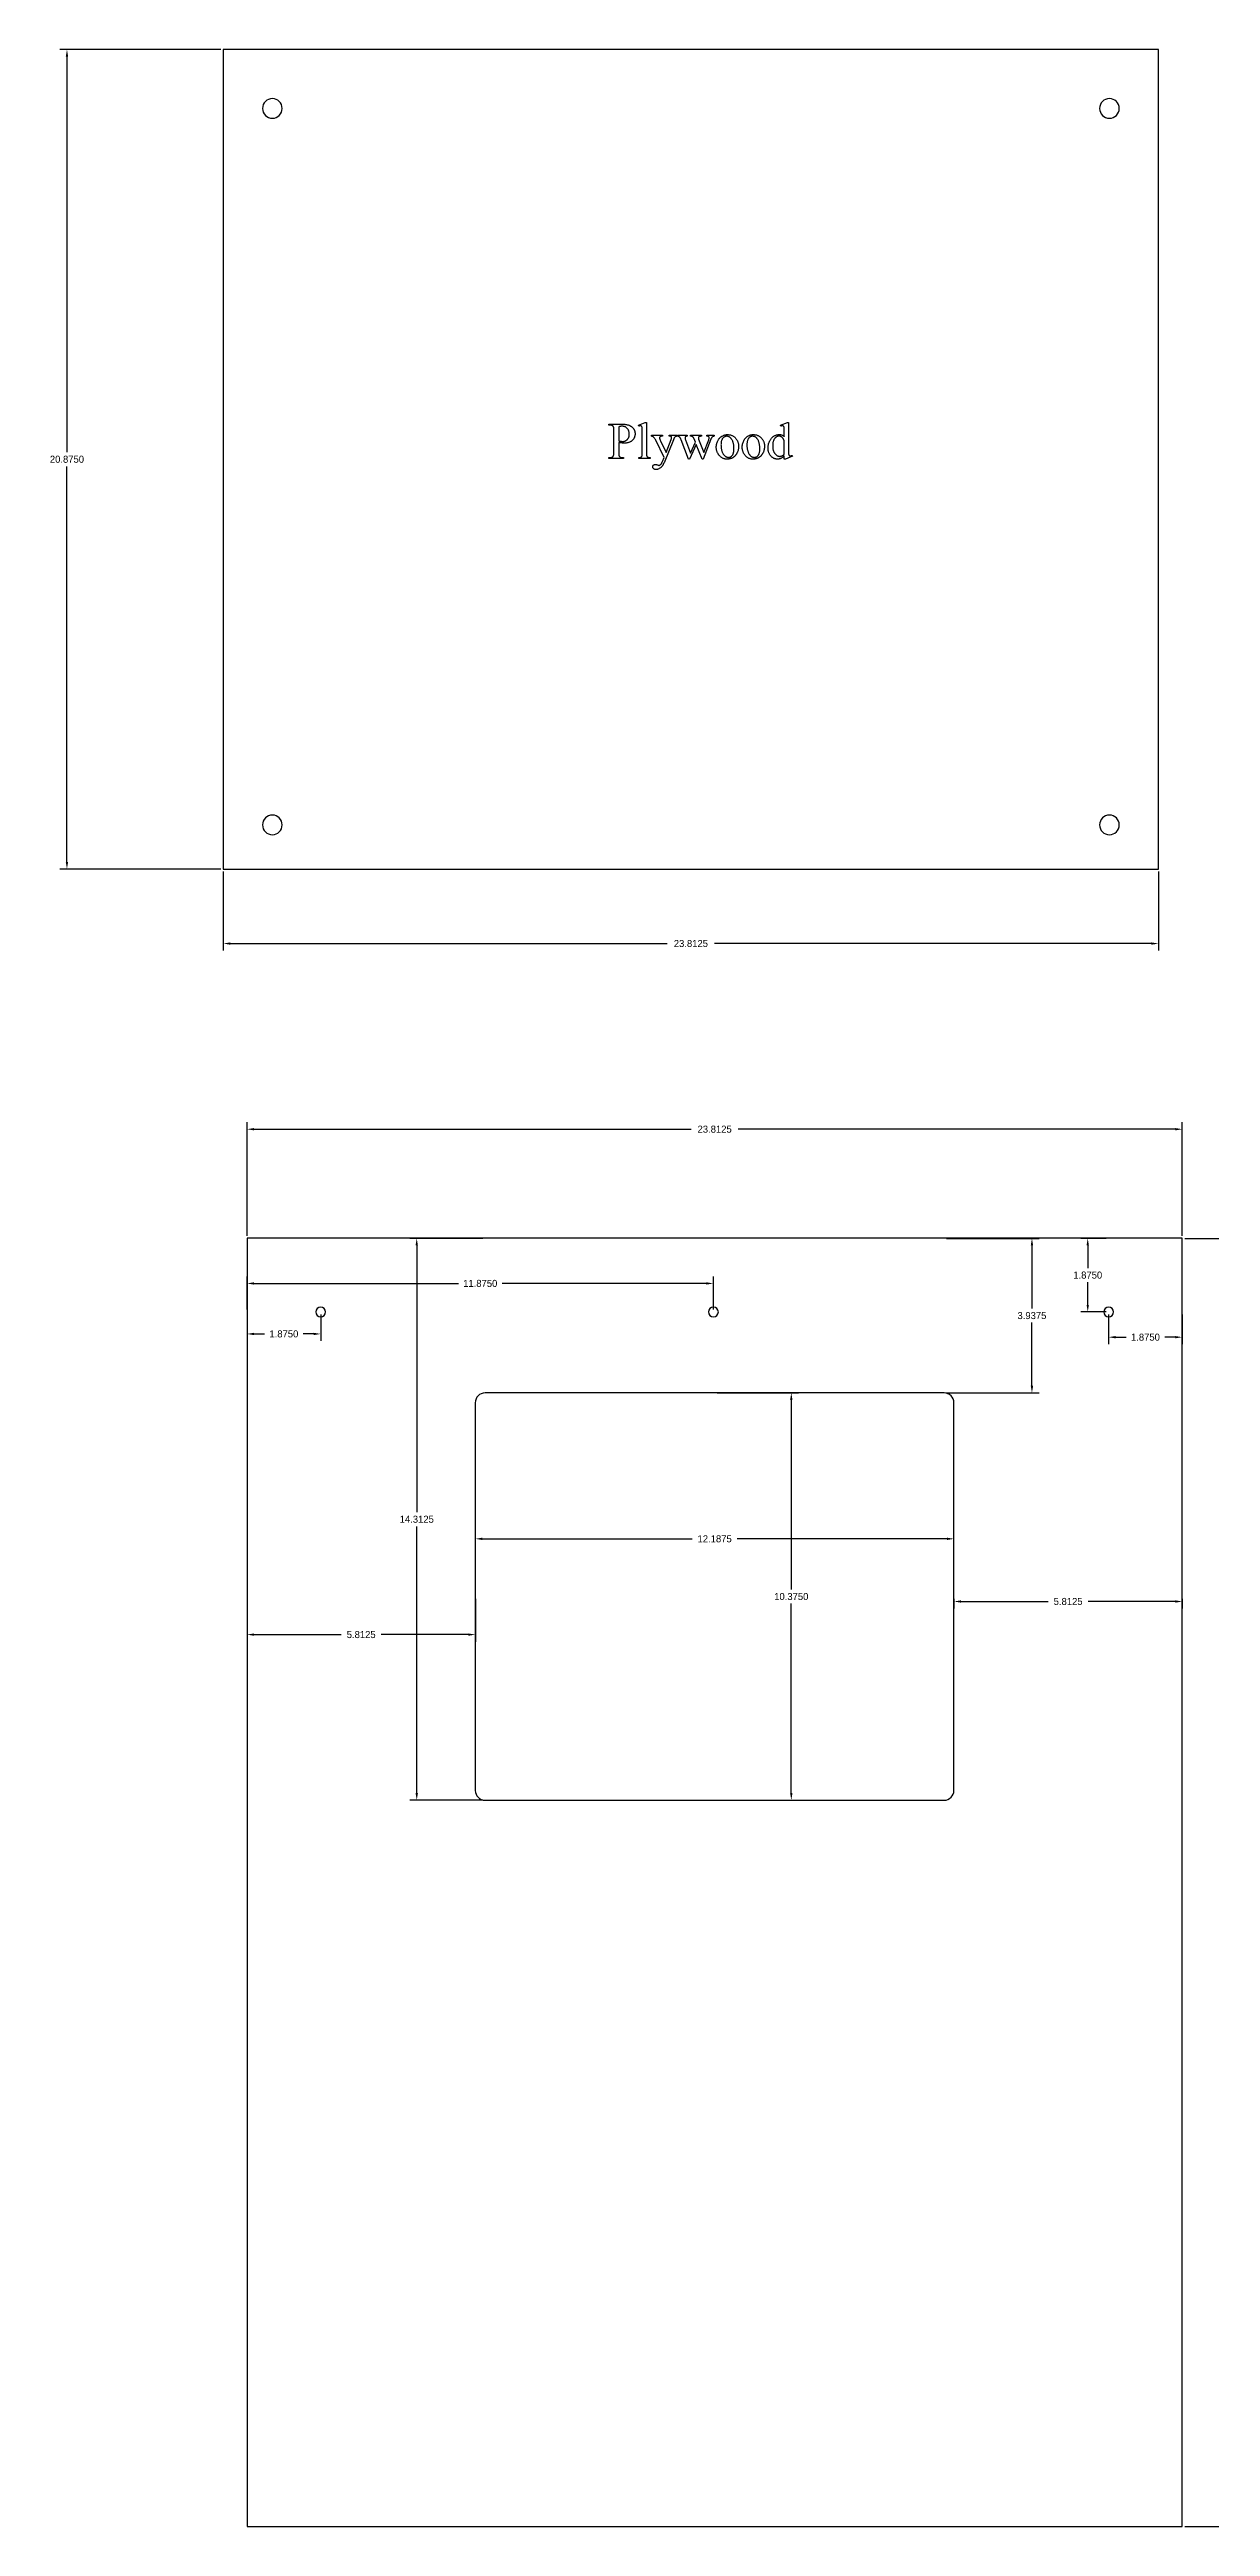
# Model space of a CAD drawing. Extents: x -4 to 200, y -54 to 66.
# Drawn here: x -4.5 to 25.1, y -51 to 12.1 of the extents above; entities that cross this region are included whole.
import ezdxf

# ---------------------------------------------------------------- set-up
doc = ezdxf.new("R2010")
doc.units = 0
doc.header["$MEASUREMENT"] = 0
doc.layers.get('Defpoints').update_dxf_attribs({"linetype": 'CONTINUOUS'})
doc.layers.add('Dimentions', color=7, linetype='CONTINUOUS')
doc.layers.add('LAYER_1', color=3, linetype='CONTINUOUS')
doc.dimstyles.get("Standard").update_dxf_attribs({"dimtxt": 0.18, "dimasz": 0.18, "dimexe": 0.18, "dimexo": 0.0625, "dimgap": 0.09, "dimtad": 0, "dimtih": 1, "dimtoh": 1, "dimdec": 4, "dimzin": 0, "dimdsep": 46, "dimtxsty": 'STANDARD', "dimcen": 0.09, "dimadec": 0, "dimazin": 0, "dimtfac": 1, "dimtdec": 4, "dimtofl": 0, "dimtmove": 0, "dimatfit": 3, "dimfxl": 1, "dimtolj": 1, "dimtzin": 0, "dimarcsym": 0})

# ---------------------------------------------------------------- blocks, each defined once
blk = doc.blocks.new('*D21')
at = {"layer": 'Defpoints', "color": 0}
for p in [(24.359, -15.436), (0.546, -18.216), (24.359, -18.216)]:
    blk.add_point(p, dxfattribs=at)
at = {"layer": 'Dimentions', "color": 0, "lineweight": -2}
for p, q in [((0.546, -18.153), (0.546, -15.256)), ((0.726, -15.436), (11.852, -15.436)), ((24.179, -15.436), (13.052, -15.436)), ((24.359, -18.153), (24.359, -15.256))]:
    blk.add_line(p, q, dxfattribs=at)
at = {"layer": 'Dimentions', "color": 0}
for points in [[(0.726, -15.406), (0.726, -15.466), (0.546, -15.436)], [(24.179, -15.466), (24.179, -15.406), (24.359, -15.436)]]:
    blk.add_solid(points, dxfattribs=at)
at = {"layer": 'Dimentions', "color": 0, "insert": (12.452, -15.436), "char_height": 0.18, "attachment_point": 5}
blk.add_mtext('\\A1;23.8125', dxfattribs=at)
blk = doc.blocks.new('*D22')
at = {"layer": 'Defpoints', "color": 0}
for p in [(24.359, -18.216), (24.359, -51.028), (29.155, -51.028)]:
    blk.add_point(p, dxfattribs=at)
at = {"layer": 'Dimentions', "color": 0, "lineweight": -2}
for p, q in [((24.421, -18.216), (29.335, -18.216)), ((29.155, -18.396), (29.155, -34.442)), ((29.155, -50.848), (29.155, -34.802)), ((24.421, -51.028), (29.335, -51.028))]:
    blk.add_line(p, q, dxfattribs=at)
at = {"layer": 'Dimentions', "color": 0}
for points in [[(29.185, -18.396), (29.125, -18.396), (29.155, -18.216)], [(29.125, -50.848), (29.185, -50.848), (29.155, -51.028)]]:
    blk.add_solid(points, dxfattribs=at)
at = {"layer": 'Dimentions', "color": 0, "insert": (29.155, -34.622), "char_height": 0.18, "attachment_point": 5}
blk.add_mtext('\\A1;32.8125', dxfattribs=at)
blk = doc.blocks.new('*D28')
at = {"layer": 'Defpoints', "color": 0}
for p in [(18.546, -27.341), (24.359, -27.341), (24.359, -27.467)]:
    blk.add_point(p, dxfattribs=at)
at = {"layer": 'Dimentions', "color": 0, "lineweight": -2}
for p, q in [((18.546, -27.403), (18.546, -27.647)), ((18.726, -27.467), (20.942, -27.467)), ((24.179, -27.467), (21.962, -27.467)), ((24.359, -27.403), (24.359, -27.647))]:
    blk.add_line(p, q, dxfattribs=at)
at = {"layer": 'Dimentions', "color": 0}
for points in [[(18.726, -27.437), (18.726, -27.497), (18.546, -27.467)], [(24.179, -27.497), (24.179, -27.437), (24.359, -27.467)]]:
    blk.add_solid(points, dxfattribs=at)
at = {"layer": 'Dimentions', "color": 0, "insert": (21.452, -27.467), "char_height": 0.18, "attachment_point": 5}
blk.add_mtext('\\A1;5.8125', dxfattribs=at)
blk = doc.blocks.new('*D29')
at = {"layer": 'Defpoints', "color": 0}
for p in [(0.546, -27.341), (6.359, -27.341), (0.546, -28.31)]:
    blk.add_point(p, dxfattribs=at)
at = {"layer": 'Dimentions', "color": 0, "lineweight": -2}
for p, q in [((0.546, -27.403), (0.546, -28.49)), ((6.359, -27.403), (6.359, -28.49)), ((0.726, -28.31), (2.942, -28.31)), ((6.179, -28.31), (3.962, -28.31))]:
    blk.add_line(p, q, dxfattribs=at)
at = {"layer": 'Dimentions', "color": 0}
for points in [[(0.726, -28.28), (0.726, -28.34), (0.546, -28.31)], [(6.179, -28.34), (6.179, -28.28), (6.359, -28.31)]]:
    blk.add_solid(points, dxfattribs=at)
at = {"layer": 'Dimentions', "color": 0, "insert": (3.452, -28.31), "char_height": 0.18, "attachment_point": 5}
blk.add_mtext('\\A1;5.8125', dxfattribs=at)
blk = doc.blocks.new('*D31')
at = {"layer": 'Defpoints', "color": 0}
for p in [(18.296, -18.216), (20.531, -18.216), (18.296, -22.153)]:
    blk.add_point(p, dxfattribs=at)
at = {"layer": 'Dimentions', "color": 0, "lineweight": -2}
for p, q in [((18.359, -18.216), (20.711, -18.216)), ((20.531, -18.396), (20.531, -20.004)), ((20.531, -21.973), (20.531, -20.364)), ((18.359, -22.153), (20.711, -22.153))]:
    blk.add_line(p, q, dxfattribs=at)
at = {"layer": 'Dimentions', "color": 0}
for points in [[(20.561, -18.396), (20.501, -18.396), (20.531, -18.216)], [(20.501, -21.973), (20.561, -21.973), (20.531, -22.153)]]:
    blk.add_solid(points, dxfattribs=at)
at = {"layer": 'Dimentions', "color": 0, "insert": (20.531, -20.184), "char_height": 0.18, "attachment_point": 5}
blk.add_mtext('\\A1;3.9375', dxfattribs=at)
blk = doc.blocks.new('*D32')
at = {"layer": 'Defpoints', "color": 0}
for p in [(4.867, -18.216), (6.609, -18.216), (6.609, -32.528)]:
    blk.add_point(p, dxfattribs=at)
at = {"layer": 'Dimentions', "color": 0, "lineweight": -2}
for p, q in [((6.546, -18.216), (4.687, -18.216)), ((4.867, -18.396), (4.867, -25.192)), ((4.867, -32.348), (4.867, -25.552)), ((6.546, -32.528), (4.687, -32.528))]:
    blk.add_line(p, q, dxfattribs=at)
at = {"layer": 'Dimentions', "color": 0}
for points in [[(4.897, -18.396), (4.837, -18.396), (4.867, -18.216)], [(4.837, -32.348), (4.897, -32.348), (4.867, -32.528)]]:
    blk.add_solid(points, dxfattribs=at)
at = {"layer": 'Dimentions', "color": 0, "insert": (4.867, -25.372), "char_height": 0.18, "attachment_point": 5}
blk.add_mtext('\\A1;14.3125', dxfattribs=at)
blk = doc.blocks.new('*D33')
at = {"layer": 'Defpoints', "color": 0}
for p in [(18.546, -25.871), (6.359, -27.403), (18.546, -27.403)]:
    blk.add_point(p, dxfattribs=at)
at = {"layer": 'Dimentions', "color": 0, "lineweight": -2}
for p, q in [((6.359, -27.341), (6.359, -25.691)), ((18.546, -27.341), (18.546, -25.691)), ((6.539, -25.871), (11.882, -25.871)), ((18.366, -25.871), (13.022, -25.871))]:
    blk.add_line(p, q, dxfattribs=at)
at = {"layer": 'Dimentions', "color": 0}
for points in [[(6.539, -25.841), (6.539, -25.901), (6.359, -25.871)], [(18.366, -25.901), (18.366, -25.841), (18.546, -25.871)]]:
    blk.add_solid(points, dxfattribs=at)
at = {"layer": 'Dimentions', "color": 0, "insert": (12.452, -25.871), "char_height": 0.18, "attachment_point": 5}
blk.add_mtext('\\A1;12.1875', dxfattribs=at)
blk = doc.blocks.new('*D34')
at = {"layer": 'Defpoints', "color": 0}
for p in [(12.452, -22.153), (14.404, -22.153), (12.452, -32.528)]:
    blk.add_point(p, dxfattribs=at)
at = {"layer": 'Dimentions', "color": 0, "lineweight": -2}
for p, q in [((12.515, -22.153), (14.584, -22.153)), ((14.404, -22.333), (14.404, -27.161)), ((14.404, -32.348), (14.404, -27.521)), ((12.515, -32.528), (14.584, -32.528))]:
    blk.add_line(p, q, dxfattribs=at)
at = {"layer": 'Dimentions', "color": 0}
for points in [[(14.434, -22.333), (14.374, -22.333), (14.404, -22.153)], [(14.374, -32.348), (14.434, -32.348), (14.404, -32.528)]]:
    blk.add_solid(points, dxfattribs=at)
at = {"layer": 'Dimentions', "color": 0, "insert": (14.404, -27.341), "char_height": 0.18, "attachment_point": 5}
blk.add_mtext('\\A1;10.3750', dxfattribs=at)
blk = doc.blocks.new('*D35')
at = {"layer": 'Defpoints', "color": 0}
for p in [(0.546, -20.091), (2.421, -20.091), (0.546, -20.651)]:
    blk.add_point(p, dxfattribs=at)
at = {"layer": 'Dimentions', "color": 0, "lineweight": -2}
for p, q in [((0.546, -20.153), (0.546, -20.831)), ((2.421, -20.153), (2.421, -20.831)), ((0.726, -20.651), (0.989, -20.651)), ((2.241, -20.651), (1.979, -20.651))]:
    blk.add_line(p, q, dxfattribs=at)
at = {"layer": 'Dimentions', "color": 0}
for points in [[(0.726, -20.621), (0.726, -20.681), (0.546, -20.651)], [(2.241, -20.681), (2.241, -20.621), (2.421, -20.651)]]:
    blk.add_solid(points, dxfattribs=at)
at = {"layer": 'Dimentions', "color": 0, "insert": (1.484, -20.651), "char_height": 0.18, "attachment_point": 5}
blk.add_mtext('\\A1;1.8750', dxfattribs=at)
blk = doc.blocks.new('*D36')
at = {"layer": 'Defpoints', "color": 0}
for p in [(0.546, -19.365), (0.546, -20.091), (12.421, -20.091)]:
    blk.add_point(p, dxfattribs=at)
at = {"layer": 'Dimentions', "color": 0, "lineweight": -2}
for p, q in [((0.546, -20.028), (0.546, -19.185)), ((0.726, -19.365), (5.929, -19.365)), ((12.241, -19.365), (7.039, -19.365)), ((12.421, -20.028), (12.421, -19.185))]:
    blk.add_line(p, q, dxfattribs=at)
at = {"layer": 'Dimentions', "color": 0}
for points in [[(0.726, -19.335), (0.726, -19.395), (0.546, -19.365)], [(12.241, -19.395), (12.241, -19.335), (12.421, -19.365)]]:
    blk.add_solid(points, dxfattribs=at)
at = {"layer": 'Dimentions', "color": 0, "insert": (6.484, -19.365), "char_height": 0.18, "attachment_point": 5}
blk.add_mtext('\\A1;11.8750', dxfattribs=at)
blk = doc.blocks.new('*D37')
at = {"layer": 'Defpoints', "color": 0}
for p in [(22.484, -20.091), (24.359, -20.091), (24.359, -20.734)]:
    blk.add_point(p, dxfattribs=at)
at = {"layer": 'Dimentions', "color": 0, "lineweight": -2}
for p, q in [((22.484, -20.153), (22.484, -20.914)), ((24.359, -20.153), (24.359, -20.914)), ((22.664, -20.734), (22.926, -20.734)), ((24.179, -20.734), (23.916, -20.734))]:
    blk.add_line(p, q, dxfattribs=at)
at = {"layer": 'Dimentions', "color": 0}
for points in [[(22.664, -20.704), (22.664, -20.764), (22.484, -20.734)], [(24.179, -20.764), (24.179, -20.704), (24.359, -20.734)]]:
    blk.add_solid(points, dxfattribs=at)
at = {"layer": 'Dimentions', "color": 0, "insert": (23.421, -20.734), "char_height": 0.18, "attachment_point": 5}
blk.add_mtext('\\A1;1.8750', dxfattribs=at)
blk = doc.blocks.new('*D38')
at = {"layer": 'Defpoints', "color": 0}
for p in [(21.952, -18.216), (22.484, -18.216), (22.484, -20.091)]:
    blk.add_point(p, dxfattribs=at)
at = {"layer": 'Dimentions', "color": 0, "lineweight": -2}
for p, q in [((22.421, -18.216), (21.772, -18.216)), ((21.952, -18.396), (21.952, -18.973)), ((21.952, -19.911), (21.952, -19.333)), ((22.421, -20.091), (21.772, -20.091))]:
    blk.add_line(p, q, dxfattribs=at)
at = {"layer": 'Dimentions', "color": 0}
for points in [[(21.982, -18.396), (21.922, -18.396), (21.952, -18.216)], [(21.922, -19.911), (21.982, -19.911), (21.952, -20.091)]]:
    blk.add_solid(points, dxfattribs=at)
at = {"layer": 'Dimentions', "color": 0, "insert": (21.952, -19.153), "char_height": 0.18, "attachment_point": 5}
blk.add_mtext('\\A1;1.8750', dxfattribs=at)
blk = doc.blocks.new('*D48')
at = {"layer": 'Defpoints', "color": 0}
for p in [(-0.059, 12.066), (-4.039, -8.809), (-0.059, -8.809)]:
    blk.add_point(p, dxfattribs=at)
at = {"layer": 'Dimentions', "color": 0, "lineweight": -2}
for p, q in [((-0.122, 12.066), (-4.219, 12.066)), ((-4.039, 11.886), (-4.039, 1.809)), ((-4.039, -8.629), (-4.039, 1.449)), ((-0.122, -8.809), (-4.219, -8.809))]:
    blk.add_line(p, q, dxfattribs=at)
at = {"layer": 'Dimentions', "color": 0}
for points in [[(-4.009, 11.886), (-4.069, 11.886), (-4.039, 12.066)], [(-4.069, -8.629), (-4.009, -8.629), (-4.039, -8.809)]]:
    blk.add_solid(points, dxfattribs=at)
at = {"layer": 'Dimentions', "color": 0, "insert": (-4.039, 1.629), "char_height": 0.18, "attachment_point": 5}
blk.add_mtext('\\A1;20.8750', dxfattribs=at)
blk = doc.blocks.new('*D49')
at = {"layer": 'Defpoints', "color": 0}
for p in [(-0.059, -8.809), (23.753, -8.809), (23.753, -10.707)]:
    blk.add_point(p, dxfattribs=at)
at = {"layer": 'Dimentions', "color": 0, "lineweight": -2}
for p, q in [((-0.059, -8.871), (-0.059, -10.887)), ((23.753, -8.871), (23.753, -10.887)), ((0.121, -10.707), (11.247, -10.707)), ((23.573, -10.707), (12.447, -10.707))]:
    blk.add_line(p, q, dxfattribs=at)
at = {"layer": 'Dimentions', "color": 0}
for points in [[(0.121, -10.677), (0.121, -10.737), (-0.059, -10.707)], [(23.573, -10.737), (23.573, -10.677), (23.753, -10.707)]]:
    blk.add_solid(points, dxfattribs=at)
at = {"layer": 'Dimentions', "color": 0, "insert": (11.847, -10.707), "char_height": 0.18, "attachment_point": 5}
blk.add_mtext('\\A1;23.8125', dxfattribs=at)

msp = doc.modelspace()

# ---------------------------------------------------------------- linework, layer by layer
at = {"layer": 'LAYER_1'}
for points in [[(-0.05904, -8.80863), (23.75346, -8.80863), (23.75346, 12.06637), (-0.05904, 12.06637)], [(10.71599, 2.56588), (10.71599, 1.78369), (10.71649, 1.75834), (10.71712, 1.74742), (10.718, 1.73766), (10.71913, 1.72907), (10.72052, 1.72164), (10.72215, 1.71539), (10.72404, 1.7103), (10.72618, 1.70593), (10.7286, 1.70183), (10.73129, 1.698), (10.73426, 1.69444), (10.73749, 1.69116), (10.741, 1.68815), (10.74477, 1.68541), (10.74882, 1.68294), (10.75346, 1.68075), (10.759, 1.67885), (10.76545, 1.67725), (10.7728, 1.67594), (10.78106, 1.67492), (10.79022, 1.67419), (10.80029, 1.67375), (10.81127, 1.6736), (10.81127, 1.65043), (10.52221, 1.65043), (10.52221, 1.6736), (10.54088, 1.67413), (10.54901, 1.67478), (10.55633, 1.67569), (10.56285, 1.67687), (10.56856, 1.67831), (10.57347, 1.68001), (10.57758, 1.68197), (10.58118, 1.68424), (10.58458, 1.68684), (10.58778, 1.68979), (10.59077, 1.69308), (10.59357, 1.69671), (10.59617, 1.70068), (10.59856, 1.705), (10.60075, 1.70965), (10.60271, 1.71504), (10.60441, 1.72152), (10.60585, 1.72912), (10.60703, 1.73782), (10.60795, 1.74763), (10.6086, 1.75854), (10.60912, 1.78369), (10.60912, 2.31931), (10.60884, 2.3644), (10.608, 2.39986), (10.60659, 2.42572), (10.60567, 2.43503), (10.60462, 2.44195), (10.60202, 2.45247), (10.60047, 2.45705), (10.59874, 2.46118), (10.59685, 2.46486), (10.59478, 2.46808), (10.59254, 2.47085), (10.59013, 2.47317), (10.58755, 2.47514), (10.5848, 2.47684), (10.58188, 2.47827), (10.57878, 2.47945), (10.57208, 2.48102), (10.5647, 2.48154), (10.56038, 2.48138), (10.55577, 2.4809), (10.54571, 2.47897), (10.53452, 2.47575), (10.52221, 2.47124), (10.51127, 2.49377), (10.68702, 2.56588)], [(14.22586, 1.71674), (14.21511, 1.70587), (14.20441, 1.69579), (14.19378, 1.68651), (14.18321, 1.67803), (14.1727, 1.67034), (14.16225, 1.66344), (14.15186, 1.65734), (14.14153, 1.65204), (14.13112, 1.64743), (14.12052, 1.64345), (14.10972, 1.64007), (14.09871, 1.63731), (14.08751, 1.63516), (14.0761, 1.63363), (14.06449, 1.63271), (14.05268, 1.6324), (14.04071, 1.63272), (14.02893, 1.63366), (14.01733, 1.63524), (14.00593, 1.63745), (13.99472, 1.64029), (13.9837, 1.64376), (13.97287, 1.64787), (13.96223, 1.6526), (13.95179, 1.65796), (13.94153, 1.66396), (13.93147, 1.67059), (13.9216, 1.67785), (13.91191, 1.68574), (13.90242, 1.69426), (13.89312, 1.70341), (13.88401, 1.71319), (13.87528, 1.72347), (13.86712, 1.73411), (13.85951, 1.74511), (13.85247, 1.75647), (13.84599, 1.76819), (13.84008, 1.78026), (13.83473, 1.7927), (13.82994, 1.8055), (13.82571, 1.81865), (13.82205, 1.83217), (13.81895, 1.84604), (13.81642, 1.86028), (13.81445, 1.87487), (13.81304, 1.88983), (13.81219, 1.90514), (13.81191, 1.92081), (13.81222, 1.93658), (13.81316, 1.95218), (13.81472, 1.96761), (13.8169, 1.98288), (13.81971, 1.99797), (13.82314, 2.0129), (13.82719, 2.02766), (13.83187, 2.04225), (13.83717, 2.05667), (13.84309, 2.07092), (13.84964, 2.085), (13.85682, 2.09892), (13.86461, 2.11266), (13.87303, 2.12624), (13.88207, 2.13965), (13.89174, 2.15289), (13.9019, 2.16564), (13.91241, 2.17756), (13.92328, 2.18867), (13.93451, 2.19894), (13.9461, 2.2084), (13.95804, 2.21704), (13.97034, 2.22485), (13.983, 2.23184), (13.99601, 2.23801), (14.00938, 2.24335), (14.02311, 2.24787), (14.03719, 2.25157), (14.05164, 2.25445), (14.06644, 2.25651), (14.08159, 2.25774), (14.09711, 2.25815), (14.10674, 2.25796), (14.11616, 2.25738), (14.12537, 2.25641), (14.13436, 2.25505), (14.14315, 2.25331), (14.15173, 2.25118), (14.16009, 2.24866), (14.16824, 2.24576), (14.17618, 2.24247), (14.18391, 2.23879), (14.19143, 2.23472), (14.19874, 2.23027), (14.20584, 2.22543), (14.21272, 2.2202), (14.2194, 2.21458), (14.22586, 2.20858), (14.22586, 2.31738), (14.22556, 2.36305), (14.22465, 2.39898), (14.22314, 2.42517), (14.22216, 2.43462), (14.22103, 2.44163), (14.21828, 2.45229), (14.21664, 2.45693), (14.21484, 2.4611), (14.21286, 2.46481), (14.21071, 2.46806), (14.20839, 2.47085), (14.2059, 2.47317), (14.20325, 2.47514), (14.20043, 2.47684), (14.19745, 2.47827), (14.19432, 2.47945), (14.18756, 2.48102), (14.18015, 2.48154), (14.1711, 2.4809), (14.16068, 2.47897), (14.14889, 2.47575), (14.13573, 2.47124), (14.12736, 2.49377), (14.30311, 2.56588), (14.33208, 2.56588), (14.33208, 1.88412), (14.33239, 1.83734), (14.33329, 1.80067), (14.3348, 1.77409), (14.33578, 1.76459), (14.33691, 1.75762), (14.33969, 1.74705), (14.34135, 1.74242), (14.34319, 1.73822), (14.34521, 1.73445), (14.34741, 1.73112), (14.3498, 1.72822), (14.35236, 1.72575), (14.3579, 1.72181), (14.36083, 1.72026), (14.36387, 1.71899), (14.36702, 1.718), (14.37029, 1.7173), (14.37715, 1.71674), (14.38167, 1.71691), (14.38656, 1.71742), (14.39743, 1.71947), (14.40974, 1.72289), (14.4235, 1.72768), (14.43058, 1.70515), (14.25547, 1.6324), (14.22586, 1.6324)], [(10.00912, 2.05923), (10.00912, 1.80493), (10.0094, 1.78531), (10.01025, 1.76763), (10.01166, 1.75191), (10.01363, 1.73814), (10.01616, 1.72632), (10.01926, 1.71645), (10.02102, 1.71225), (10.02292, 1.70854), (10.02497, 1.70531), (10.02715, 1.70257), (10.03366, 1.69593), (10.04095, 1.69018), (10.04903, 1.68531), (10.05789, 1.68133), (10.06753, 1.67823), (10.07797, 1.67602), (10.08918, 1.67469), (10.10118, 1.67425), (10.13466, 1.67425), (10.13466, 1.65043), (9.76062, 1.65043), (9.76062, 1.67425), (9.79346, 1.67425), (9.80681, 1.67481), (9.81311, 1.67551), (9.81917, 1.6765), (9.82498, 1.67777), (9.83054, 1.67932), (9.83586, 1.68115), (9.84094, 1.68326), (9.84576, 1.68565), (9.85034, 1.68833), (9.85467, 1.69129), (9.85876, 1.69453), (9.8626, 1.69805), (9.86619, 1.70185), (9.86954, 1.70593), (9.87264, 1.7103), (9.87566, 1.71614), (9.87827, 1.7237), (9.88049, 1.73296), (9.8823, 1.74394), (9.88371, 1.75662), (9.88471, 1.77101), (9.88532, 1.78712), (9.88552, 1.80493), (9.88552, 2.36888), (9.88525, 2.38851), (9.88443, 2.40618), (9.88307, 2.4219), (9.88117, 2.43567), (9.87873, 2.44749), (9.87574, 2.45736), (9.87404, 2.46156), (9.87221, 2.46528), (9.87024, 2.4685), (9.86814, 2.47124), (9.86148, 2.47788), (9.85405, 2.48363), (9.84586, 2.4885), (9.83691, 2.49249), (9.82719, 2.49559), (9.81671, 2.4978), (9.80547, 2.49913), (9.79346, 2.49957), (9.76062, 2.49957), (9.76062, 2.52339), (10.08058, 2.52339), (10.1091, 2.52301), (10.13607, 2.52188), (10.16149, 2.51999), (10.18536, 2.51735), (10.20768, 2.51396), (10.22845, 2.50981), (10.24767, 2.5049), (10.26535, 2.49925), (10.27371, 2.4961), (10.28191, 2.49269), (10.28995, 2.48903), (10.29782, 2.4851), (10.30552, 2.48092), (10.31306, 2.47648), (10.32043, 2.47178), (10.32763, 2.46682), (10.33467, 2.4616), (10.34154, 2.45612), (10.34825, 2.45038), (10.35479, 2.44438), (10.36117, 2.43813), (10.36737, 2.43161), (10.37929, 2.41781), (10.38491, 2.41056), (10.39016, 2.40315), (10.39505, 2.39558), (10.39957, 2.38783), (10.40374, 2.37992), (10.40754, 2.37185), (10.41098, 2.36361), (10.41406, 2.3552), (10.41677, 2.34663), (10.41913, 2.33789), (10.42112, 2.32899), (10.42275, 2.31991), (10.42402, 2.31068), (10.42492, 2.30128), (10.42546, 2.29171), (10.42565, 2.28197), (10.42537, 2.26877), (10.42454, 2.25588), (10.42317, 2.2433), (10.42124, 2.23103), (10.41876, 2.21908), (10.41573, 2.20743), (10.41215, 2.1961), (10.40802, 2.18508), (10.40334, 2.17438), (10.39811, 2.16398), (10.39233, 2.1539), (10.38599, 2.14412), (10.37911, 2.13466), (10.37167, 2.12551), (10.36369, 2.11668), (10.35515, 2.10815), (10.34611, 2.10004), (10.33662, 2.09246), (10.32667, 2.0854), (10.31626, 2.07886), (10.3054, 2.07284), (10.29409, 2.06735), (10.28232, 2.06238), (10.27009, 2.05794), (10.25741, 2.05401), (10.24428, 2.05061), (10.23069, 2.04774), (10.21664, 2.04538), (10.20214, 2.04355), (10.18718, 2.04225), (10.17177, 2.04146), (10.1559, 2.0412), (10.13981, 2.04148), (10.12307, 2.04233), (10.10569, 2.04373), (10.08766, 2.04571), (10.06899, 2.04824), (10.04968, 2.05134), (10.02972, 2.055)], [(10.00912, 2.09592), (10.04131, 2.09029), (10.06964, 2.08626), (10.08235, 2.08486), (10.0941, 2.08385), (10.10488, 2.08325), (10.1147, 2.08304), (10.123, 2.08325), (10.13115, 2.08385), (10.13916, 2.08487), (10.14703, 2.08628), (10.15476, 2.08811), (10.16234, 2.09033), (10.16977, 2.09296), (10.17707, 2.096), (10.18422, 2.09944), (10.19123, 2.10329), (10.19809, 2.10754), (10.20481, 2.1122), (10.21139, 2.11726), (10.21782, 2.12272), (10.22411, 2.12859), (10.23026, 2.13487), (10.23615, 2.14147), (10.24165, 2.1483), (10.24678, 2.15538), (10.25152, 2.16269), (10.25589, 2.17025), (10.25988, 2.17804), (10.26349, 2.18607), (10.26671, 2.19434), (10.26956, 2.20285), (10.27203, 2.21159), (10.27412, 2.22058), (10.27583, 2.22981), (10.27716, 2.23927), (10.27811, 2.24897), (10.27867, 2.25892), (10.27886, 2.2691), (10.2785, 2.28313), (10.27742, 2.29692), (10.27561, 2.31045), (10.27307, 2.32374), (10.26981, 2.33677), (10.26583, 2.34955), (10.26112, 2.36208), (10.25569, 2.37435), (10.24959, 2.38612), (10.24289, 2.39713), (10.23559, 2.40737), (10.22768, 2.41684), (10.21917, 2.42555), (10.21006, 2.4335), (10.20034, 2.44068), (10.19002, 2.4471), (10.17922, 2.45276), (10.16805, 2.45766), (10.15653, 2.46181), (10.14464, 2.46521), (10.13239, 2.46785), (10.11977, 2.46973), (10.1068, 2.47086), (10.09346, 2.47124), (10.08496, 2.47105), (10.07587, 2.47048), (10.06621, 2.46952), (10.05596, 2.46818), (10.03371, 2.46436), (10.00912, 2.45901)], [(10.84603, 2.24013), (11.12092, 2.24013), (11.12092, 2.21631), (11.10741, 2.21631), (11.10039, 2.21611), (11.09383, 2.21552), (11.08771, 2.21454), (11.08206, 2.21317), (11.07685, 2.2114), (11.0721, 2.20925), (11.0678, 2.2067), (11.06395, 2.20375), (11.06056, 2.20052), (11.05761, 2.19709), (11.05512, 2.19348), (11.05309, 2.18967), (11.0515, 2.18567), (11.05037, 2.18148), (11.04969, 2.1771), (11.04947, 2.17253), (11.0498, 2.16595), (11.05079, 2.15877), (11.05245, 2.15098), (11.05478, 2.14259), (11.05776, 2.1336), (11.06142, 2.12401), (11.06573, 2.11381), (11.07071, 2.103), (11.21427, 1.80558), (11.34625, 2.13133), (11.34881, 2.13792), (11.35103, 2.14449), (11.35292, 2.15103), (11.35445, 2.15756), (11.35565, 2.16407), (11.35651, 2.17056), (11.35702, 2.17703), (11.35719, 2.18347), (11.35691, 2.18891), (11.35606, 2.19361), (11.35466, 2.1976), (11.35268, 2.20086), (11.34975, 2.20422), (11.34609, 2.20721), (11.3417, 2.20985), (11.33659, 2.21212), (11.33007, 2.21395), (11.32146, 2.21526), (11.31076, 2.21605), (11.29796, 2.21631), (11.29796, 2.24013), (11.48981, 2.24013), (11.48981, 2.21631), (11.47858, 2.2147), (11.46873, 2.21244), (11.46024, 2.20955), (11.45311, 2.20601), (11.44651, 2.2013), (11.43959, 2.1949), (11.43235, 2.18681), (11.42479, 2.17704), (11.42125, 2.17056), (11.41642, 2.16014), (11.4103, 2.14577), (11.4029, 2.12747), (11.16277, 1.53905), (11.15374, 1.5183), (11.14404, 1.49886), (11.13894, 1.48963), (11.13366, 1.48072), (11.12822, 1.47214), (11.12261, 1.46389), (11.11684, 1.45597), (11.11089, 1.44837), (11.10478, 1.4411), (11.09849, 1.43416), (11.09204, 1.42754), (11.08542, 1.42125), (11.07863, 1.41529), (11.07168, 1.40965), (11.05766, 1.39939), (11.04377, 1.3905), (11.03002, 1.38298), (11.01639, 1.37682), (11.00963, 1.37426), (11.0029, 1.37203), (10.9962, 1.37015), (10.98953, 1.36861), (10.9829, 1.36742), (10.9763, 1.36656), (10.96973, 1.36605), (10.9632, 1.36588), (10.95392, 1.36622), (10.94505, 1.36725), (10.93661, 1.36896), (10.9286, 1.37135), (10.921, 1.37443), (10.91383, 1.37819), (10.90708, 1.38264), (10.90075, 1.38777), (10.89502, 1.39334), (10.89005, 1.39911), (10.88585, 1.40509), (10.88241, 1.41126), (10.87973, 1.41764), (10.87782, 1.42422), (10.87667, 1.431), (10.87629, 1.43798), (10.87657, 1.44457), (10.8774, 1.45084), (10.87878, 1.45677), (10.88072, 1.46236), (10.88321, 1.46763), (10.88625, 1.47256), (10.88984, 1.47717), (10.89399, 1.48144), (10.89863, 1.48528), (10.90367, 1.48862), (10.90913, 1.49144), (10.915, 1.49375), (10.92128, 1.49554), (10.92797, 1.49683), (10.93508, 1.4976), (10.9426, 1.49785), (10.94815, 1.49763), (10.95419, 1.49697), (10.9607, 1.49586), (10.96771, 1.49431), (10.98316, 1.48988), (11.00054, 1.48369), (11.01221, 1.47946), (11.02146, 1.47645), (11.0283, 1.47464), (11.03273, 1.47403), (11.03761, 1.47434), (11.04261, 1.47528), (11.04771, 1.47684), (11.05293, 1.47902), (11.05825, 1.48183), (11.06369, 1.48526), (11.06924, 1.48931), (11.07489, 1.49399), (11.08061, 1.49956), (11.08634, 1.5063), (11.09208, 1.51421), (11.09783, 1.52328), (11.10359, 1.53352), (11.10936, 1.54493), (11.11514, 1.5575), (11.12092, 1.57124), (11.16277, 1.6736), (10.95097, 2.11845), (10.94542, 2.12903), (10.93841, 2.14082), (10.92996, 2.15382), (10.92007, 2.16802), (10.91238, 2.17836), (10.90542, 2.18685), (10.89918, 2.19349), (10.89367, 2.19828), (10.88969, 2.20082), (10.88514, 2.20327), (10.87436, 2.20794), (10.86132, 2.21228), (10.84603, 2.21631)], [(11.5059, 2.24013), (11.75311, 2.24013), (11.75311, 2.21631), (11.74495, 2.21555), (11.73752, 2.21458), (11.73083, 2.21338), (11.72487, 2.21196), (11.71964, 2.21032), (11.71515, 2.20846), (11.71139, 2.20638), (11.70837, 2.20407), (11.70588, 2.20153), (11.70372, 2.19872), (11.7019, 2.19566), (11.7004, 2.19233), (11.69924, 2.18873), (11.69841, 2.18488), (11.69791, 2.18077), (11.69775, 2.17639), (11.69792, 2.17127), (11.69843, 2.16589), (11.70048, 2.15434), (11.7039, 2.14175), (11.70869, 2.12811), (11.83487, 1.78884), (11.9617, 2.06502), (11.92822, 2.15193), (11.92421, 2.16121), (11.91989, 2.16975), (11.91527, 2.17755), (11.91036, 2.1846), (11.90514, 2.19091), (11.89961, 2.19647), (11.89379, 2.20129), (11.88766, 2.20536), (11.88374, 2.2075), (11.87905, 2.20943), (11.8736, 2.21113), (11.86738, 2.2126), (11.8604, 2.21386), (11.85266, 2.2149), (11.83487, 2.21631), (11.83487, 2.24013), (12.11556, 2.24013), (12.11556, 2.21631), (12.10439, 2.21562), (12.09407, 2.21454), (12.0846, 2.21305), (12.07597, 2.21116), (12.06818, 2.20886), (12.06124, 2.20617), (12.05515, 2.20307), (12.04989, 2.19957), (12.04688, 2.1968), (12.04426, 2.19365), (12.04205, 2.19012), (12.04024, 2.18621), (12.03883, 2.18191), (12.03782, 2.17724), (12.03722, 2.17218), (12.03702, 2.16674), (12.03734, 2.16026), (12.03831, 2.1537), (12.03992, 2.14706), (12.04217, 2.14034), (12.17608, 1.80171), (12.30032, 2.12811), (12.30596, 2.14461), (12.30998, 2.15933), (12.31139, 2.16603), (12.31239, 2.17229), (12.313, 2.1781), (12.3132, 2.18347), (12.313, 2.18649), (12.31241, 2.18943), (12.31143, 2.19229), (12.31006, 2.19506), (12.3083, 2.19776), (12.30614, 2.20037), (12.30359, 2.20291), (12.30065, 2.20536), (12.29713, 2.20765), (12.29286, 2.20967), (12.28784, 2.21143), (12.28206, 2.21293), (12.27552, 2.21416), (12.26824, 2.21514), (12.26019, 2.21585), (12.2514, 2.21631), (12.2514, 2.24013), (12.43745, 2.24013), (12.43745, 2.21631), (12.43056, 2.21503), (12.42391, 2.21329), (12.41749, 2.21109), (12.41129, 2.20842), (12.40533, 2.20529), (12.39961, 2.2017), (12.39411, 2.19765), (12.38884, 2.19313), (12.38381, 2.18815), (12.37901, 2.18271), (12.37443, 2.1768), (12.37009, 2.17044), (12.36598, 2.16361), (12.36211, 2.15631), (12.35846, 2.14856), (12.35504, 2.14034), (12.15805, 1.6324), (12.13165, 1.6324), (11.98423, 2.00901), (11.81234, 1.6324), (11.78852, 1.6324), (11.59925, 2.12811), (11.59459, 2.13938), (11.58996, 2.1497), (11.58534, 2.15906), (11.58074, 2.16746), (11.57617, 2.17491), (11.57161, 2.1814), (11.56707, 2.18694), (11.56256, 2.19152), (11.55773, 2.1955), (11.55226, 2.19923), (11.54614, 2.2027), (11.53938, 2.20593), (11.53198, 2.2089), (11.52393, 2.21162), (11.51524, 2.21409), (11.5059, 2.21631)], [(12.77929, 2.25751), (12.79583, 2.25711), (12.81195, 2.25592), (12.82765, 2.25393), (12.84295, 2.25115), (12.85783, 2.24758), (12.8723, 2.2432), (12.88636, 2.23804), (12.9, 2.23208), (12.91323, 2.22532), (12.92605, 2.21778), (12.93846, 2.20943), (12.95046, 2.20029), (12.96204, 2.19036), (12.97321, 2.17963), (12.98397, 2.16811), (12.99432, 2.15579), (13.00266, 2.14483), (13.01046, 2.13366), (13.01773, 2.1223), (13.02445, 2.11073), (13.03064, 2.09896), (13.03629, 2.08699), (13.0414, 2.07482), (13.04598, 2.06244), (13.05001, 2.04987), (13.05351, 2.0371), (13.05647, 2.02412), (13.05889, 2.01094), (13.06078, 1.99756), (13.06212, 1.98398), (13.06293, 1.9702), (13.0632, 1.95622), (13.06261, 1.93639), (13.06083, 1.91651), (13.05786, 1.89656), (13.0537, 1.87655), (13.04836, 1.85649), (13.04183, 1.83636), (13.03412, 1.81617), (13.02522, 1.79592), (13.02036, 1.78594), (13.01527, 1.77626), (13.00997, 1.76691), (13.00443, 1.75786), (12.99868, 1.74912), (12.9927, 1.7407), (12.9865, 1.73258), (12.98007, 1.72478), (12.97342, 1.71729), (12.96655, 1.71012), (12.95945, 1.70325), (12.95213, 1.6967), (12.94458, 1.69046), (12.93681, 1.68453), (12.92882, 1.67891), (12.9206, 1.6736), (12.91221, 1.66861), (12.90371, 1.66395), (12.89508, 1.6596), (12.88634, 1.65558), (12.87748, 1.65188), (12.8685, 1.6485), (12.85941, 1.64544), (12.85019, 1.6427), (12.84086, 1.64029), (12.8314, 1.63819), (12.82183, 1.63642), (12.81215, 1.63498), (12.80234, 1.63385), (12.79242, 1.63304), (12.78237, 1.63256), (12.77221, 1.6324), (12.75577, 1.63282), (12.73975, 1.63406), (12.72416, 1.63614), (12.709, 1.63904), (12.69427, 1.64277), (12.67996, 1.64734), (12.66608, 1.65273), (12.65263, 1.65896), (12.63961, 1.66601), (12.62701, 1.67389), (12.61484, 1.68261), (12.6031, 1.69215), (12.59179, 1.70252), (12.5809, 1.71373), (12.57044, 1.72576), (12.56041, 1.73862), (12.55238, 1.7499), (12.54487, 1.76134), (12.53788, 1.77295), (12.5314, 1.78473), (12.52544, 1.79669), (12.52, 1.80882), (12.51508, 1.82111), (12.51068, 1.83358), (12.50679, 1.84622), (12.50343, 1.85903), (12.50058, 1.87201), (12.49825, 1.88516), (12.49643, 1.89849), (12.49514, 1.91198), (12.49436, 1.92565), (12.4941, 1.93948), (12.49426, 1.94962), (12.49473, 1.95975), (12.49552, 1.96987), (12.49662, 1.97998), (12.49803, 1.99009), (12.49976, 2.00018), (12.5018, 2.01027), (12.50416, 2.02036), (12.50683, 2.03043), (12.50982, 2.0405), (12.51673, 2.06061), (12.52491, 2.0807), (12.53434, 2.10075), (12.53947, 2.1106), (12.54479, 2.12013), (12.55032, 2.12933), (12.55604, 2.13821), (12.56197, 2.14676), (12.56809, 2.15498), (12.57441, 2.16287), (12.58093, 2.17044), (12.58765, 2.17768), (12.59457, 2.18459), (12.60168, 2.19118), (12.60899, 2.19744), (12.61651, 2.20337), (12.62422, 2.20897), (12.63213, 2.21425), (12.64024, 2.2192), (12.65678, 2.22818), (12.67355, 2.23596), (12.68203, 2.2394), (12.69057, 2.24255), (12.69917, 2.24539), (12.70783, 2.24793), (12.71656, 2.25018), (12.72534, 2.25212), (12.73418, 2.25377), (12.74308, 2.25511), (12.75204, 2.25616), (12.76107, 2.25691), (12.77015, 2.25736)], [(12.75934, 2.21566), (12.7508, 2.21535), (12.74226, 2.2144), (12.7337, 2.21281), (12.72514, 2.21059), (12.71656, 2.20774), (12.70798, 2.20426), (12.69938, 2.20014), (12.69077, 2.19538), (12.68237, 2.18984), (12.67438, 2.18333), (12.6668, 2.17587), (12.65963, 2.16746), (12.65288, 2.15809), (12.64654, 2.14776), (12.64061, 2.13648), (12.63509, 2.12425), (12.63011, 2.11108), (12.62579, 2.09701), (12.62214, 2.08203), (12.61915, 2.06615), (12.61683, 2.04936), (12.61517, 2.03166), (12.61418, 2.01306), (12.61384, 1.99356), (12.61404, 1.9776), (12.61464, 1.96192), (12.61564, 1.94652), (12.61704, 1.9314), (12.61884, 1.91655), (12.62104, 1.90197), (12.62364, 1.88768), (12.62664, 1.87366), (12.63004, 1.85991), (12.63384, 1.84645), (12.63803, 1.83326), (12.64263, 1.82034), (12.64763, 1.80771), (12.65303, 1.79535), (12.65883, 1.78326), (12.66502, 1.77146), (12.67155, 1.76015), (12.67833, 1.74958), (12.68536, 1.73973), (12.69265, 1.73062), (12.70019, 1.72223), (12.70798, 1.71457), (12.71603, 1.70764), (12.72433, 1.70145), (12.73289, 1.69598), (12.7417, 1.69124), (12.75076, 1.68723), (12.76008, 1.68394), (12.76965, 1.68139), (12.77948, 1.67957), (12.78956, 1.67847), (12.79989, 1.67811), (12.80762, 1.67831), (12.81516, 1.67891), (12.82254, 1.67992), (12.82975, 1.68133), (12.83679, 1.68314), (12.84365, 1.68535), (12.85035, 1.68797), (12.85687, 1.69098), (12.86322, 1.6944), (12.8694, 1.69823), (12.87541, 1.70245), (12.88125, 1.70708), (12.88692, 1.71211), (12.89242, 1.71754), (12.89774, 1.72337), (12.9029, 1.72961), (12.90781, 1.73634), (12.9124, 1.74364), (12.91668, 1.75153), (12.92064, 1.75999), (12.92429, 1.76903), (12.92761, 1.77865), (12.93062, 1.78885), (12.93332, 1.79962), (12.93569, 1.81098), (12.93775, 1.82291), (12.9395, 1.83542), (12.94092, 1.84851), (12.94203, 1.86218), (12.94282, 1.87642), (12.9433, 1.89125), (12.94346, 1.90665), (12.94319, 1.92602), (12.9424, 1.94487), (12.94108, 1.9632), (12.93923, 1.98101), (12.93686, 1.99829), (12.93395, 2.01505), (12.93052, 2.03128), (12.92656, 2.04699), (12.92207, 2.06218), (12.91705, 2.07685), (12.91151, 2.09099), (12.90543, 2.10461), (12.89883, 2.11771), (12.8917, 2.13028), (12.88405, 2.14233), (12.87586, 2.15386), (12.87005, 2.16134), (12.86404, 2.16835), (12.85784, 2.17486), (12.85144, 2.1809), (12.84484, 2.18645), (12.83805, 2.19152), (12.83106, 2.19611), (12.82388, 2.20021), (12.81649, 2.20383), (12.80892, 2.20697), (12.80114, 2.20963), (12.79318, 2.2118), (12.78501, 2.21349), (12.77665, 2.2147), (12.76809, 2.21542)], [(13.43852, 2.25751), (13.45505, 2.25711), (13.47117, 2.25592), (13.48688, 2.25393), (13.50217, 2.25115), (13.51706, 2.24758), (13.53153, 2.2432), (13.54558, 2.23804), (13.55923, 2.23208), (13.57246, 2.22532), (13.58528, 2.21778), (13.59769, 2.20943), (13.60969, 2.20029), (13.62127, 2.19036), (13.63244, 2.17963), (13.6432, 2.16811), (13.65354, 2.15579), (13.66188, 2.14483), (13.66969, 2.13366), (13.67695, 2.1223), (13.68368, 2.11073), (13.68987, 2.09896), (13.69552, 2.08699), (13.70063, 2.07482), (13.70521, 2.06244), (13.70924, 2.04987), (13.71274, 2.0371), (13.7157, 2.02412), (13.71812, 2.01094), (13.72001, 1.99756), (13.72135, 1.98398), (13.72216, 1.9702), (13.72243, 1.95622), (13.72183, 1.93639), (13.72005, 1.91651), (13.71709, 1.89656), (13.71293, 1.87655), (13.70759, 1.85649), (13.70106, 1.83636), (13.69335, 1.81617), (13.68444, 1.79592), (13.67958, 1.78594), (13.6745, 1.77626), (13.66919, 1.76691), (13.66366, 1.75786), (13.65791, 1.74912), (13.65193, 1.7407), (13.64573, 1.73258), (13.6393, 1.72478), (13.63265, 1.71729), (13.62577, 1.71012), (13.61868, 1.70325), (13.61136, 1.6967), (13.60381, 1.69046), (13.59604, 1.68453), (13.58805, 1.67891), (13.57983, 1.6736), (13.57144, 1.66861), (13.56294, 1.66395), (13.55431, 1.6596), (13.54557, 1.65558), (13.53671, 1.65188), (13.52773, 1.6485), (13.51863, 1.64544), (13.50942, 1.6427), (13.50008, 1.64029), (13.49063, 1.63819), (13.48106, 1.63642), (13.47137, 1.63498), (13.46157, 1.63385), (13.45164, 1.63304), (13.4416, 1.63256), (13.43144, 1.6324), (13.415, 1.63282), (13.39898, 1.63406), (13.38339, 1.63614), (13.36823, 1.63904), (13.3535, 1.64277), (13.33919, 1.64734), (13.32531, 1.65273), (13.31186, 1.65896), (13.29883, 1.66601), (13.28624, 1.67389), (13.27407, 1.68261), (13.26233, 1.69215), (13.25101, 1.70252), (13.24013, 1.71373), (13.22967, 1.72576), (13.21964, 1.73862), (13.21161, 1.7499), (13.2041, 1.76134), (13.1971, 1.77295), (13.19063, 1.78473), (13.18467, 1.79669), (13.17923, 1.80882), (13.17431, 1.82111), (13.16991, 1.83358), (13.16602, 1.84622), (13.16265, 1.85903), (13.1598, 1.87201), (13.15747, 1.88516), (13.15566, 1.89849), (13.15436, 1.91198), (13.15359, 1.92565), (13.15333, 1.93948), (13.15349, 1.94962), (13.15396, 1.95975), (13.15474, 1.96987), (13.15584, 1.97998), (13.15726, 1.99009), (13.15899, 2.00018), (13.16103, 2.01027), (13.16339, 2.02036), (13.16606, 2.03043), (13.16905, 2.0405), (13.17596, 2.06061), (13.18413, 2.0807), (13.19356, 2.10075), (13.19869, 2.1106), (13.20402, 2.12013), (13.20955, 2.12933), (13.21527, 2.13821), (13.2212, 2.14676), (13.22732, 2.15498), (13.23364, 2.16287), (13.24016, 2.17044), (13.24688, 2.17768), (13.25379, 2.18459), (13.26091, 2.19118), (13.26822, 2.19744), (13.27574, 2.20337), (13.28345, 2.20897), (13.29136, 2.21425), (13.29947, 2.2192), (13.316, 2.22818), (13.33278, 2.23596), (13.34126, 2.2394), (13.3498, 2.24255), (13.3584, 2.24539), (13.36706, 2.24793), (13.37578, 2.25018), (13.38456, 2.25212), (13.39341, 2.25377), (13.40231, 2.25511), (13.41127, 2.25616), (13.42029, 2.25691), (13.42938, 2.25736)], [(13.41856, 2.21566), (13.41003, 2.21535), (13.40148, 2.2144), (13.39293, 2.21281), (13.38436, 2.21059), (13.37579, 2.20774), (13.3672, 2.20426), (13.35861, 2.20014), (13.35, 2.19538), (13.3416, 2.18984), (13.33361, 2.18333), (13.32603, 2.17587), (13.31886, 2.16746), (13.3121, 2.15809), (13.30576, 2.14776), (13.29983, 2.13648), (13.29432, 2.12425), (13.28934, 2.11108), (13.28502, 2.09701), (13.28137, 2.08203), (13.27838, 2.06615), (13.27606, 2.04936), (13.2744, 2.03166), (13.2734, 2.01306), (13.27307, 1.99356), (13.27327, 1.9776), (13.27387, 1.96192), (13.27487, 1.94652), (13.27627, 1.9314), (13.27807, 1.91655), (13.28027, 1.90197), (13.28287, 1.88768), (13.28587, 1.87366), (13.28926, 1.85991), (13.29306, 1.84645), (13.29726, 1.83326), (13.30186, 1.82034), (13.30686, 1.80771), (13.31226, 1.79535), (13.31805, 1.78326), (13.32425, 1.77146), (13.33078, 1.76015), (13.33755, 1.74958), (13.34459, 1.73973), (13.35187, 1.73062), (13.35941, 1.72223), (13.36721, 1.71457), (13.37526, 1.70764), (13.38356, 1.70145), (13.39212, 1.69598), (13.40093, 1.69124), (13.40999, 1.68723), (13.41931, 1.68394), (13.42888, 1.68139), (13.43871, 1.67957), (13.44879, 1.67847), (13.45912, 1.67811), (13.46684, 1.67831), (13.47439, 1.67891), (13.48177, 1.67992), (13.48898, 1.68133), (13.49601, 1.68314), (13.50288, 1.68535), (13.50957, 1.68797), (13.5161, 1.69098), (13.52245, 1.6944), (13.52863, 1.69823), (13.53464, 1.70245), (13.54048, 1.70708), (13.54615, 1.71211), (13.55165, 1.71754), (13.55697, 1.72337), (13.56213, 1.72961), (13.56704, 1.73634), (13.57163, 1.74364), (13.57591, 1.75153), (13.57987, 1.75999), (13.58351, 1.76903), (13.58684, 1.77865), (13.58985, 1.78885), (13.59254, 1.79962), (13.59492, 1.81098), (13.59698, 1.82291), (13.59872, 1.83542), (13.60015, 1.84851), (13.60126, 1.86218), (13.60205, 1.87642), (13.60253, 1.89125), (13.60268, 1.90665), (13.60242, 1.92602), (13.60163, 1.94487), (13.60031, 1.9632), (13.59846, 1.98101), (13.59608, 1.99829), (13.59318, 2.01505), (13.58975, 2.03128), (13.58579, 2.04699), (13.5813, 2.06218), (13.57628, 2.07685), (13.57073, 2.09099), (13.56466, 2.10461), (13.55806, 2.11771), (13.55093, 2.13028), (13.54327, 2.14233), (13.53509, 2.15386), (13.52928, 2.16134), (13.52327, 2.16835), (13.51706, 2.17486), (13.51066, 2.1809), (13.50407, 2.18645), (13.49728, 2.19152), (13.49029, 2.19611), (13.4831, 2.20021), (13.47572, 2.20383), (13.46815, 2.20697), (13.46037, 2.20963), (13.4524, 2.2118), (13.44424, 2.21349), (13.43588, 2.2147), (13.42732, 2.21542)], [(14.22586, 1.7618), (14.22586, 2.06566), (14.22465, 2.07649), (14.22296, 2.08707), (14.22079, 2.09741), (14.21814, 2.10751), (14.215, 2.11737), (14.21138, 2.12698), (14.20727, 2.13636), (14.20268, 2.14549), (14.19766, 2.15423), (14.19224, 2.16241), (14.18643, 2.17004), (14.18023, 2.17712), (14.17364, 2.18364), (14.16665, 2.18961), (14.15927, 2.19503), (14.1515, 2.19989), (14.14356, 2.20419), (14.13567, 2.20792), (14.12783, 2.21107), (14.12004, 2.21365), (14.1123, 2.21566), (14.10461, 2.21709), (14.09697, 2.21795), (14.08938, 2.21824), (14.08235, 2.21804), (14.07541, 2.21744), (14.06857, 2.21645), (14.06182, 2.21506), (14.05517, 2.21327), (14.04861, 2.21109), (14.04215, 2.2085), (14.03579, 2.20552), (14.02952, 2.20215), (14.02334, 2.19837), (14.01726, 2.1942), (14.01128, 2.18963), (14.00539, 2.18466), (13.9996, 2.1793), (13.99391, 2.17354), (13.98831, 2.16738), (13.98121, 2.15877), (13.97458, 2.14968), (13.9684, 2.1401), (13.96268, 2.13004), (13.95741, 2.1195), (13.95261, 2.10847), (13.94826, 2.09697), (13.94437, 2.08498), (13.94094, 2.0725), (13.93796, 2.05955), (13.93544, 2.04611), (13.93338, 2.03219), (13.93178, 2.01778), (13.93064, 2.00289), (13.92995, 1.98752), (13.92972, 1.97167), (13.92994, 1.95565), (13.93061, 1.94011), (13.93171, 1.92504), (13.93326, 1.91045), (13.93526, 1.89634), (13.93769, 1.88269), (13.94057, 1.86953), (13.94389, 1.85684), (13.94765, 1.84462), (13.95185, 1.83288), (13.9565, 1.82162), (13.96159, 1.81083), (13.96712, 1.80051), (13.9731, 1.79067), (13.97952, 1.78131), (13.98638, 1.77242), (13.99351, 1.76404), (14.00074, 1.7562), (14.00807, 1.7489), (14.01551, 1.74214), (14.02304, 1.73593), (14.03068, 1.73025), (14.03841, 1.72511), (14.04625, 1.72052), (14.05418, 1.71646), (14.06222, 1.71295), (14.07036, 1.70997), (14.0786, 1.70754), (14.08694, 1.70565), (14.09537, 1.7043), (14.10392, 1.70349), (14.11256, 1.70322), (14.11986, 1.70345), (14.12714, 1.70413), (14.13439, 1.70528), (14.14161, 1.70688), (14.14879, 1.70894), (14.15595, 1.71145), (14.16308, 1.71443), (14.17017, 1.71786), (14.17724, 1.72175), (14.18428, 1.7261), (14.19128, 1.73091), (14.19826, 1.73617), (14.2052, 1.74189), (14.21212, 1.74807), (14.21901, 1.75471)], [(0.54609, -51.02825), (24.35859, -51.02825), (24.35859, -18.21575), (0.54609, -18.21575)]]:
    msp.add_lwpolyline(points, close=True, dxfattribs=at)
for points in [[(1.19096, 10.81637, 0.41421356), (0.94096, 10.56637, 0.41421356), (1.19096, 10.31637, 0.41421356), (1.44096, 10.56637, 0.41421356)], [(22.50346, 10.81637, 0.41421356), (22.25346, 10.56637, 0.41421356), (22.50346, 10.31637, 0.41421356), (22.75346, 10.56637, 0.41421356)], [(1.19096, -7.43363, 0.41421356), (0.94096, -7.68363, 0.41421356), (1.19096, -7.93363, 0.41421356), (1.44096, -7.68363, 0.41421356)], [(22.50346, -7.43363, 0.41421356), (22.25346, -7.68363, 0.41421356), (22.50346, -7.93363, 0.41421356), (22.75346, -7.68363, 0.41421356)], [(2.42109, -19.96525, 0.41421356), (2.29559, -20.09075, 0.41421356), (2.42109, -20.21625, 0.41421356), (2.54659, -20.09075, 0.41421356)], [(12.42109, -19.96525, 0.41421356), (12.29559, -20.09075, 0.41421356), (12.42109, -20.21625, 0.41421356), (12.54659, -20.09075, 0.41421356)], [(22.48359, -19.96525, 0.41421356), (22.35809, -20.09075, 0.41421356), (22.48359, -20.21625, 0.41421356), (22.60909, -20.09075, 0.41421356)], [(6.60859, -32.52825), (18.29609, -32.52825, 0.41421356), (18.54609, -32.27825), (18.54609, -22.40325, 0.41421356), (18.29609, -22.15325), (6.60859, -22.15325, 0.41421356), (6.35859, -22.40325), (6.35859, -32.27825, 0.41421356)]]:
    msp.add_lwpolyline(points, format="xyb", close=True, dxfattribs=at)

# ---------------------------------------------------------------- dimensions: what is measured, and where the dimension line sits
at = {"layer": 'Dimentions'}
for base, p1, p2, picture, middle in [((-4.03893, -8.80863), (-0.05904, 12.06637), (-0.05904, -8.80863), '*D48', (-4.03893, 1.62887)), ((4.86694, -18.21575), (6.60859, -32.52825), (6.60859, -18.21575), '*D32', (4.86694, -25.372)), ((20.53111, -18.21575), (18.29609, -22.15325), (18.29609, -18.21575), '*D31', (20.53111, -20.1845)), ((21.95207, -18.21575), (22.48359, -20.09075), (22.48359, -18.21575), '*D38', (21.95207, -19.15325)), ((29.1554, -51.02825), (24.35859, -18.21575), (24.35859, -51.02825), '*D22', (29.1554, -34.622)), ((14.40354, -22.15325), (12.45234, -32.52825), (12.45234, -22.15325), '*D34', (14.40354, -27.34075))]:
    dim = msp.add_linear_dim(base=base, p1=p1, p2=p2, angle=90, dimstyle='STANDARD', override={"dimtmove": 2}, dxfattribs=at)
    dim.commit()
    dim.dimension.update_dxf_attribs({"geometry": picture, "text_midpoint": middle})
for base, p1, p2, picture, middle in [((23.75346, -10.70661), (-0.05904, -8.80863), (23.75346, -8.80863), '*D49', (11.84721, -10.70661)), ((24.35859, -15.43573), (0.54609, -18.21575), (24.35859, -18.21575), '*D21', (12.45234, -15.43573)), ((0.54609, -19.3649), (12.42109, -20.09075), (0.54609, -20.09075), '*D36', (6.48359, -19.3649)), ((0.54609, -20.65099), (2.42109, -20.09075), (0.54609, -20.09075), '*D35', (1.48359, -20.65099)), ((24.35859, -20.73352), (22.48359, -20.09075), (24.35859, -20.09075), '*D37', (23.42109, -20.73352)), ((18.54609, -25.87112), (6.35859, -27.40325), (18.54609, -27.40325), '*D33', (12.45234, -25.87112)), ((0.54609, -28.30986), (6.35859, -27.34075), (0.54609, -27.34075), '*D29', (3.45234, -28.30986)), ((24.35859, -27.46735), (18.54609, -27.34075), (24.35859, -27.34075), '*D28', (21.45234, -27.46735))]:
    dim = msp.add_linear_dim(base=base, p1=p1, p2=p2, dimstyle='STANDARD', override={"dimtmove": 2}, dxfattribs=at)
    dim.commit()
    dim.dimension.update_dxf_attribs({"geometry": picture, "text_midpoint": middle})

doc.saveas('drawing.dxf')
